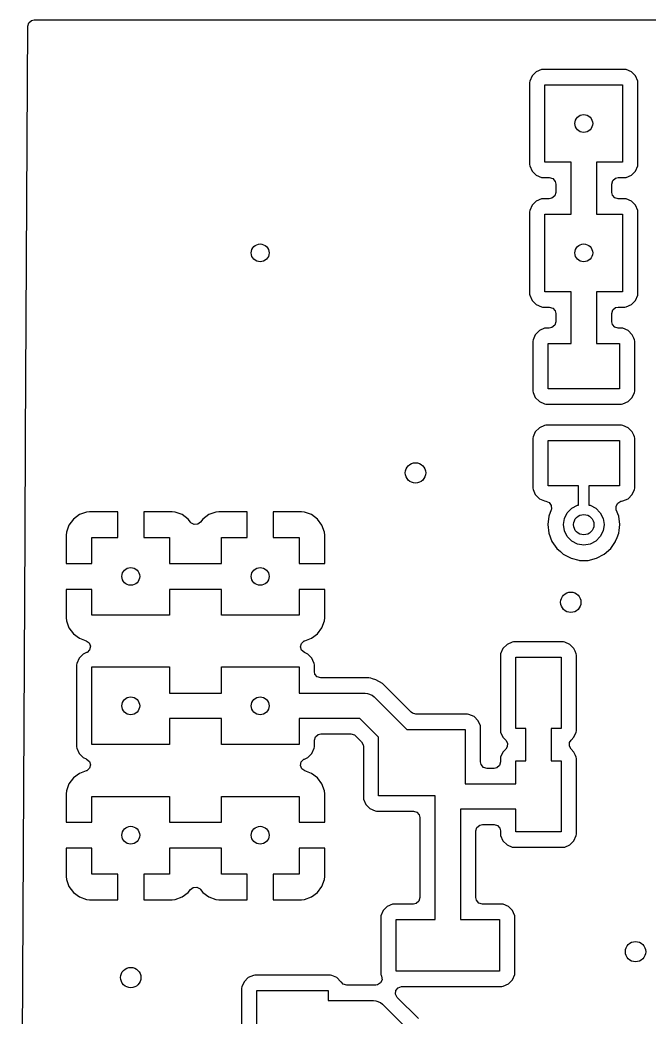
# Model space of a CAD drawing. Extents: x 4.84 to 7.21, y -4.81 to -3.25.
# Drawn here: x 4.84 to 5.327, y -4.019 to -3.248 of the extents above; entities that cross this region are included whole.
import ezdxf

# ---------------------------------------------------------------- set-up
doc = ezdxf.new("R2010")
doc.units = 0
doc.header["$MEASUREMENT"] = 0
doc.layers.add('BLACK', color=7, linetype='CONTINUOUS')

msp = doc.modelspace()

# ---------------------------------------------------------------- linework, layer by layer
at = {"layer": 'BLACK', "linetype": 'CONTINUOUS'}
for p, q in [((4.84643, -3.25297), (4.84723, -3.25029)), ((4.84723, -3.25029), (4.84935, -3.24847)), ((4.84935, -3.24847), (4.85139, -3.24803)), ((4.85139, -3.24803), (7.2037, -3.24803)), ((4.84621, -3.29629), (4.84643, -3.25297)), ((5.23926, -3.28813), (5.23614, -3.29126)), ((5.24331, -3.28634), (5.23926, -3.28813)), ((5.2443, -3.28623), (5.24331, -3.28634)), ((5.24331, -3.28634), (5.24331, -3.28634)), ((5.30783, -3.28623), (5.2443, -3.28623)), ((5.2443, -3.28623), (5.2443, -3.28623)), ((5.30882, -3.28634), (5.30783, -3.28623)), ((5.31287, -3.28813), (5.30882, -3.28634)), ((5.30882, -3.28634), (5.30882, -3.28634)), ((5.31599, -3.29126), (5.31287, -3.28813)), ((5.31287, -3.28813), (5.31287, -3.28813)), ((4.84483, -3.57129), (4.84621, -3.29629)), ((5.23435, -3.2953), (5.23423, -3.29629)), ((5.23423, -3.29629), (5.23423, -3.35982)), ((5.23614, -3.29126), (5.23435, -3.2953)), ((5.23614, -3.29126), (5.23614, -3.29126)), ((5.31778, -3.2953), (5.31599, -3.29126)), ((5.31599, -3.29126), (5.31599, -3.29126)), ((5.3179, -3.29629), (5.31778, -3.2953)), ((5.3179, -3.35982), (5.3179, -3.29629)), ((5.3179, -3.29629), (5.3179, -3.29629)), ((5.24606, -3.35806), (5.24606, -3.29806)), ((5.24606, -3.29806), (5.30606, -3.29806)), ((5.30606, -3.29806), (5.30606, -3.35806)), ((5.26622, -3.35806), (5.24606, -3.35806)), ((5.26622, -3.39806), (5.26622, -3.35806)), ((5.30606, -3.35806), (5.28591, -3.35806)), ((5.28591, -3.35806), (5.28591, -3.39806)), ((5.23423, -3.35982), (5.23423, -3.35982)), ((5.23423, -3.35982), (5.23435, -3.36081)), ((5.23435, -3.36081), (5.23435, -3.36081)), ((5.23435, -3.36081), (5.23614, -3.36486)), ((5.23614, -3.36486), (5.23926, -3.36799)), ((5.31287, -3.36799), (5.31599, -3.36486)), ((5.31599, -3.36486), (5.31778, -3.36081)), ((5.31778, -3.36081), (5.3179, -3.35982)), ((5.23926, -3.36799), (5.23926, -3.36799)), ((5.23926, -3.36799), (5.23926, -3.36799)), ((5.23926, -3.36799), (5.24331, -3.36977)), ((5.24331, -3.36977), (5.24331, -3.36977)), ((5.24331, -3.36977), (5.24349, -3.36979)), ((5.24349, -3.36979), (5.2443, -3.36989)), ((5.2443, -3.36989), (5.24943, -3.36989)), ((5.24943, -3.36989), (5.25211, -3.37068)), ((5.25211, -3.37068), (5.25394, -3.37279)), ((5.25394, -3.37279), (5.25439, -3.37485)), ((5.25439, -3.37485), (5.25439, -3.38127)), ((5.29774, -3.37485), (5.29853, -3.37217)), ((5.29774, -3.38127), (5.29774, -3.37485)), ((5.29853, -3.37217), (5.30064, -3.37034)), ((5.30064, -3.37034), (5.3027, -3.36989)), ((5.3027, -3.36989), (5.30783, -3.36989)), ((5.30783, -3.36989), (5.30882, -3.36977)), ((5.30783, -3.36989), (5.30783, -3.36989)), ((5.30882, -3.36977), (5.31287, -3.36799)), ((5.25439, -3.38127), (5.2536, -3.38395)), ((5.29819, -3.38333), (5.29774, -3.38127)), ((5.23926, -3.38813), (5.23614, -3.39126)), ((5.24331, -3.38634), (5.23926, -3.38813)), ((5.2443, -3.38623), (5.24331, -3.38634)), ((5.24331, -3.38634), (5.24331, -3.38634)), ((5.24943, -3.38623), (5.2443, -3.38623)), ((5.2443, -3.38623), (5.2443, -3.38623)), ((5.25149, -3.38578), (5.24943, -3.38623)), ((5.2536, -3.38395), (5.25149, -3.38578)), ((5.30002, -3.38544), (5.29819, -3.38333)), ((5.3027, -3.38623), (5.30002, -3.38544)), ((5.30783, -3.38623), (5.3027, -3.38623)), ((5.30882, -3.38634), (5.30783, -3.38623)), ((5.30783, -3.38623), (5.30783, -3.38623)), ((5.31287, -3.38813), (5.30882, -3.38634)), ((5.30882, -3.38634), (5.30882, -3.38634)), ((5.31599, -3.39126), (5.31287, -3.38813)), ((5.31287, -3.38813), (5.31287, -3.38813)), ((5.23435, -3.3953), (5.23423, -3.39629)), ((5.23423, -3.39629), (5.23423, -3.45982)), ((5.23614, -3.39126), (5.23435, -3.3953)), ((5.23614, -3.39126), (5.23614, -3.39126)), ((5.24606, -3.45806), (5.24606, -3.39806)), ((5.24606, -3.39806), (5.26622, -3.39806)), ((5.28591, -3.39806), (5.30606, -3.39806)), ((5.30606, -3.39806), (5.30606, -3.45806)), ((5.31778, -3.3953), (5.31599, -3.39126)), ((5.31599, -3.39126), (5.31599, -3.39126)), ((5.3179, -3.39629), (5.31778, -3.3953)), ((5.3179, -3.45982), (5.3179, -3.39629)), ((5.26622, -3.45806), (5.24606, -3.45806)), ((5.26622, -3.49806), (5.26622, -3.45806)), ((5.30606, -3.45806), (5.28591, -3.45806)), ((5.28591, -3.45806), (5.28591, -3.49806)), ((5.23423, -3.45982), (5.23423, -3.45982)), ((5.23423, -3.45982), (5.23435, -3.46081)), ((5.23435, -3.46081), (5.23435, -3.46081)), ((5.23435, -3.46081), (5.23614, -3.46486)), ((5.23614, -3.46486), (5.23926, -3.46799)), ((5.31287, -3.46799), (5.31599, -3.46486)), ((5.31599, -3.46486), (5.31778, -3.46081)), ((5.31778, -3.46081), (5.3179, -3.45982)), ((5.23926, -3.46799), (5.23926, -3.46799)), ((5.23926, -3.46799), (5.23926, -3.46799)), ((5.23926, -3.46799), (5.24331, -3.46977)), ((5.24331, -3.46977), (5.24331, -3.46977)), ((5.24331, -3.46977), (5.24349, -3.46979)), ((5.24349, -3.46979), (5.2443, -3.46989)), ((5.2443, -3.46989), (5.24943, -3.46989)), ((5.24943, -3.46989), (5.25211, -3.47068)), ((5.25211, -3.47068), (5.25394, -3.47279)), ((5.25394, -3.47279), (5.25439, -3.47485)), ((5.25439, -3.47485), (5.25439, -3.48127)), ((5.29774, -3.47485), (5.29853, -3.47217)), ((5.29774, -3.48127), (5.29774, -3.47485)), ((5.29853, -3.47217), (5.30064, -3.47034)), ((5.30064, -3.47034), (5.3027, -3.46989)), ((5.3027, -3.46989), (5.30783, -3.46989)), ((5.30783, -3.46989), (5.30882, -3.46977)), ((5.30783, -3.46989), (5.30783, -3.46989)), ((5.30882, -3.46977), (5.31287, -3.46799)), ((5.25439, -3.48127), (5.2536, -3.48395)), ((5.29819, -3.48333), (5.29774, -3.48127)), ((5.24176, -3.48813), (5.23864, -3.49126)), ((5.24581, -3.48634), (5.24176, -3.48813)), ((5.2468, -3.48623), (5.24581, -3.48634)), ((5.24581, -3.48634), (5.24581, -3.48634)), ((5.24943, -3.48623), (5.2468, -3.48623)), ((5.2468, -3.48623), (5.2468, -3.48623)), ((5.25149, -3.48578), (5.24943, -3.48623)), ((5.2536, -3.48395), (5.25149, -3.48578)), ((5.30002, -3.48544), (5.29819, -3.48333)), ((5.3027, -3.48623), (5.30002, -3.48544)), ((5.30533, -3.48623), (5.3027, -3.48623)), ((5.30632, -3.48634), (5.30533, -3.48623)), ((5.30533, -3.48623), (5.30533, -3.48623)), ((5.31037, -3.48813), (5.30632, -3.48634)), ((5.30632, -3.48634), (5.30632, -3.48634)), ((5.31349, -3.49126), (5.31037, -3.48813)), ((5.31037, -3.48813), (5.31037, -3.48813)), ((5.23685, -3.4953), (5.23673, -3.49629)), ((5.23673, -3.49629), (5.23673, -3.53482)), ((5.23864, -3.49126), (5.23685, -3.4953)), ((5.23864, -3.49126), (5.23864, -3.49126)), ((5.24856, -3.53306), (5.24856, -3.49806)), ((5.24856, -3.49806), (5.26622, -3.49806)), ((5.28591, -3.49806), (5.30356, -3.49806)), ((5.30356, -3.49806), (5.30356, -3.53306)), ((5.31466, -3.4939), (5.31349, -3.49126)), ((5.31528, -3.4953), (5.31466, -3.4939)), ((5.3154, -3.49629), (5.31528, -3.4953)), ((5.3154, -3.53483), (5.3154, -3.49629)), ((5.23673, -3.53482), (5.23673, -3.53483)), ((5.23673, -3.53483), (5.23685, -3.53581)), ((5.23685, -3.53581), (5.23685, -3.53581)), ((5.23685, -3.53581), (5.23864, -3.53986)), ((5.30356, -3.53306), (5.24856, -3.53306)), ((5.31349, -3.53986), (5.31528, -3.53581)), ((5.31528, -3.53581), (5.3154, -3.53483)), ((5.23864, -3.53986), (5.24176, -3.54299)), ((5.24176, -3.54299), (5.24176, -3.54299)), ((5.24176, -3.54299), (5.24176, -3.54299)), ((5.24176, -3.54299), (5.24581, -3.54477)), ((5.30632, -3.54477), (5.31037, -3.54299)), ((5.31037, -3.54299), (5.31349, -3.53986)), ((5.24581, -3.54477), (5.2468, -3.54489)), ((5.2468, -3.54489), (5.30533, -3.54489)), ((5.30533, -3.54489), (5.30632, -3.54477)), ((5.23864, -3.56626), (5.23685, -3.5703)), ((5.24176, -3.56313), (5.23864, -3.56626)), ((5.23864, -3.56626), (5.23864, -3.56626)), ((5.24581, -3.56134), (5.24176, -3.56313)), ((5.2468, -3.56123), (5.24581, -3.56134)), ((5.24581, -3.56134), (5.24581, -3.56134)), ((5.30533, -3.56123), (5.2468, -3.56123)), ((5.2468, -3.56123), (5.2468, -3.56123)), ((5.30632, -3.56134), (5.30533, -3.56123)), ((5.31037, -3.56313), (5.30632, -3.56134)), ((5.30632, -3.56134), (5.30632, -3.56134)), ((5.31349, -3.56626), (5.31037, -3.56313)), ((5.31037, -3.56313), (5.31037, -3.56313)), ((5.31466, -3.5689), (5.31349, -3.56626)), ((4.84446, -3.64615), (4.84483, -3.57129)), ((5.23685, -3.5703), (5.23673, -3.57129)), ((5.23673, -3.57129), (5.23673, -3.60982)), ((5.24856, -3.60806), (5.24856, -3.57306)), ((5.24856, -3.57306), (5.30356, -3.57306)), ((5.30356, -3.57306), (5.30356, -3.60806)), ((5.31528, -3.5703), (5.31466, -3.5689)), ((5.3154, -3.57129), (5.31528, -3.5703)), ((5.3154, -3.60982), (5.3154, -3.57129)), ((5.3154, -3.57129), (5.3154, -3.57129)), ((5.23673, -3.60982), (5.23673, -3.60982)), ((5.23673, -3.60982), (5.23685, -3.61081)), ((5.23685, -3.61081), (5.23685, -3.61081)), ((5.23685, -3.61081), (5.23864, -3.61486)), ((5.27213, -3.60806), (5.24856, -3.60806)), ((5.27213, -3.62293), (5.27213, -3.60806)), ((5.30356, -3.60806), (5.28, -3.60806)), ((5.28, -3.60806), (5.28, -3.62293)), ((5.31349, -3.61486), (5.31528, -3.61081)), ((5.31528, -3.61081), (5.3154, -3.60982)), ((5.23864, -3.61486), (5.24176, -3.61799)), ((5.24176, -3.61799), (5.24176, -3.61799)), ((5.24176, -3.61799), (5.24176, -3.61799)), ((5.24176, -3.61799), (5.24581, -3.61977)), ((5.24581, -3.61977), (5.24686, -3.6199)), ((5.24686, -3.6199), (5.24943, -3.62099)), ((5.24943, -3.62099), (5.251, -3.6233)), ((5.30099, -3.6238), (5.30232, -3.62133)), ((5.30232, -3.62133), (5.30477, -3.61998)), ((5.30477, -3.61998), (5.30527, -3.6199)), ((5.30527, -3.6199), (5.30533, -3.61989)), ((5.30533, -3.61989), (5.30632, -3.61977)), ((5.30533, -3.61989), (5.30533, -3.61989)), ((5.30632, -3.61977), (5.31037, -3.61799)), ((5.31037, -3.61799), (5.31349, -3.61486)), ((4.89177, -3.62831), (4.88638, -3.63032)), ((4.89415, -3.62806), (4.89177, -3.62831)), ((4.91606, -3.62806), (4.89415, -3.62806)), ((4.91606, -3.64806), (4.91606, -3.62806)), ((4.95798, -3.62806), (4.93606, -3.62806)), ((4.93606, -3.62806), (4.93606, -3.64806)), ((4.96036, -3.62831), (4.95798, -3.62806)), ((4.96575, -3.63032), (4.96036, -3.62831)), ((4.99177, -3.62831), (4.98638, -3.63032)), ((4.99415, -3.62806), (4.99177, -3.62831)), ((5.01606, -3.62806), (4.99415, -3.62806)), ((5.01606, -3.64806), (5.01606, -3.62806)), ((5.05798, -3.62806), (5.03606, -3.62806)), ((5.03606, -3.62806), (5.03606, -3.64806)), ((5.06036, -3.62831), (5.05798, -3.62806)), ((5.06575, -3.63032), (5.06036, -3.62831)), ((5.25092, -3.62658), (5.24909, -3.63141)), ((5.25108, -3.62609), (5.25092, -3.62658)), ((5.251, -3.6233), (5.25108, -3.62609)), ((5.26109, -3.63319), (5.26332, -3.6288)), ((5.26332, -3.6288), (5.26681, -3.62532)), ((5.26681, -3.62532), (5.2712, -3.62308)), ((5.2712, -3.62308), (5.27213, -3.62293)), ((5.28, -3.62293), (5.28093, -3.62308)), ((5.28093, -3.62308), (5.28532, -3.62532)), ((5.28532, -3.62532), (5.28881, -3.6288)), ((5.28881, -3.6288), (5.29104, -3.63319)), ((5.30121, -3.62658), (5.30099, -3.6238)), ((5.30304, -3.63141), (5.30121, -3.62658)), ((4.88178, -3.63377), (4.87833, -3.63837)), ((4.88638, -3.63032), (4.88178, -3.63377)), ((4.88638, -3.63032), (4.88638, -3.63032)), ((4.97035, -3.63377), (4.96575, -3.63032)), ((4.97209, -3.6361), (4.97035, -3.63377)), ((4.97256, -3.63663), (4.97209, -3.6361)), ((4.97501, -3.63797), (4.97256, -3.63663)), ((4.98004, -3.6361), (4.9778, -3.63777)), ((4.98178, -3.63377), (4.98004, -3.6361)), ((4.98638, -3.63032), (4.98178, -3.63377)), ((4.98638, -3.63032), (4.98638, -3.63032)), ((5.07035, -3.63377), (5.06575, -3.63032)), ((5.0738, -3.63837), (5.07035, -3.63377)), ((5.24909, -3.63141), (5.24828, -3.63806)), ((5.26032, -3.63806), (5.26109, -3.63319)), ((5.29104, -3.63319), (5.29181, -3.63806)), ((5.30385, -3.63806), (5.30304, -3.63141)), ((4.87632, -3.64376), (4.87606, -3.64615)), ((4.87833, -3.63837), (4.87632, -3.64376)), ((4.87833, -3.63837), (4.87833, -3.63837)), ((4.9778, -3.63777), (4.97501, -3.63797)), ((5.07581, -3.64376), (5.0738, -3.63837)), ((5.0738, -3.63837), (5.0738, -3.63837)), ((5.07606, -3.64615), (5.07581, -3.64376)), ((5.24828, -3.63806), (5.24828, -3.63806)), ((5.24828, -3.63806), (5.24909, -3.64471)), ((5.26109, -3.64293), (5.26032, -3.63806)), ((5.26332, -3.64732), (5.26109, -3.64293)), ((5.29104, -3.64293), (5.28881, -3.64732)), ((5.29181, -3.63806), (5.29104, -3.64293)), ((5.30304, -3.64471), (5.30331, -3.64249)), ((5.30331, -3.64249), (5.30385, -3.63806)), ((5.30385, -3.63806), (5.30385, -3.63806)), ((4.84044, -4.44629), (4.84446, -3.64615)), ((4.87606, -3.64615), (4.87606, -3.66806)), ((4.89606, -3.66806), (4.89606, -3.64806)), ((4.89606, -3.64806), (4.91606, -3.64806)), ((4.93606, -3.64806), (4.95606, -3.64806)), ((4.95606, -3.64806), (4.95606, -3.66806)), ((4.99606, -3.66806), (4.99606, -3.64806)), ((4.99606, -3.64806), (5.01606, -3.64806)), ((5.03606, -3.64806), (5.05606, -3.64806)), ((5.05606, -3.64806), (5.05606, -3.66806)), ((5.07606, -3.66806), (5.07606, -3.64615)), ((5.07606, -3.64615), (5.07606, -3.64615)), ((5.24909, -3.64471), (5.25147, -3.65097)), ((5.25147, -3.65097), (5.25147, -3.65097)), ((5.25147, -3.65097), (5.25527, -3.65648)), ((5.26681, -3.6508), (5.26332, -3.64732)), ((5.2712, -3.65304), (5.26681, -3.6508)), ((5.28532, -3.6508), (5.28093, -3.65304)), ((5.28881, -3.64732), (5.28532, -3.6508)), ((5.29686, -3.65648), (5.30066, -3.65097)), ((5.30066, -3.65097), (5.30068, -3.65092)), ((5.30068, -3.65092), (5.30177, -3.64806)), ((5.30177, -3.64806), (5.30304, -3.64471)), ((5.25527, -3.65648), (5.25527, -3.65648)), ((5.25527, -3.65648), (5.25799, -3.65889)), ((5.25799, -3.65889), (5.26028, -3.66092)), ((5.27606, -3.65381), (5.2712, -3.65304)), ((5.28093, -3.65304), (5.27606, -3.65381)), ((5.29185, -3.66092), (5.29686, -3.65648)), ((5.26028, -3.66092), (5.26621, -3.66403)), ((5.26621, -3.66403), (5.26621, -3.66403)), ((5.26621, -3.66403), (5.26621, -3.66403)), ((5.26621, -3.66403), (5.27238, -3.66556)), ((5.27238, -3.66556), (5.27272, -3.66564)), ((5.27272, -3.66564), (5.27272, -3.66564)), ((5.27272, -3.66564), (5.27941, -3.66564)), ((5.27941, -3.66564), (5.28592, -3.66403)), ((5.27941, -3.66564), (5.27941, -3.66564)), ((5.28592, -3.66403), (5.29185, -3.66092)), ((4.87606, -3.66806), (4.89606, -3.66806)), ((4.95606, -3.66806), (4.99606, -3.66806)), ((5.05606, -3.66806), (5.07606, -3.66806)), ((4.89606, -3.68806), (4.87606, -3.68806)), ((4.87606, -3.68806), (4.87606, -3.70997)), ((4.89606, -3.70806), (4.89606, -3.68806)), ((4.99606, -3.68806), (4.95606, -3.68806)), ((4.95606, -3.68806), (4.95606, -3.70806)), ((4.99606, -3.70806), (4.99606, -3.68806)), ((5.07606, -3.68806), (5.05606, -3.68806)), ((5.05606, -3.68806), (5.05606, -3.70806)), ((5.07606, -3.70997), (5.07606, -3.68806)), ((4.87606, -3.70997), (4.87632, -3.71235)), ((4.87632, -3.71235), (4.87833, -3.71774)), ((4.95606, -3.70806), (4.89606, -3.70806)), ((5.05606, -3.70806), (4.99606, -3.70806)), ((5.0738, -3.71774), (5.07581, -3.71235)), ((5.07581, -3.71235), (5.07606, -3.70997)), ((5.07606, -3.70997), (5.07606, -3.70997)), ((4.87833, -3.71774), (4.87833, -3.71774)), ((4.87833, -3.71774), (4.88178, -3.72235)), ((5.07035, -3.72235), (5.0738, -3.71774)), ((5.0738, -3.71774), (5.0738, -3.71774)), ((4.88178, -3.72235), (4.88638, -3.72579)), ((4.88638, -3.72579), (4.89167, -3.72776)), ((4.89167, -3.72776), (4.8939, -3.72944)), ((5.05799, -3.72978), (5.06008, -3.72793)), ((5.06008, -3.72793), (5.06046, -3.72776)), ((5.06046, -3.72776), (5.06575, -3.72579)), ((5.06575, -3.72579), (5.07035, -3.72235)), ((5.22081, -3.72884), (5.21676, -3.73063)), ((5.2218, -3.72873), (5.22081, -3.72884)), ((5.22081, -3.72884), (5.22081, -3.72884)), ((5.26033, -3.72873), (5.2218, -3.72873)), ((5.2218, -3.72873), (5.2218, -3.72873)), ((5.26132, -3.72884), (5.26033, -3.72873)), ((5.26537, -3.73063), (5.26132, -3.72884)), ((5.26132, -3.72884), (5.26132, -3.72884)), ((4.89194, -3.73695), (4.88926, -3.73813)), ((4.89231, -3.73677), (4.89194, -3.73695)), ((4.89429, -3.73479), (4.89231, -3.73677)), ((4.8939, -3.72944), (4.89488, -3.73206)), ((4.89488, -3.73206), (4.89429, -3.73479)), ((5.05724, -3.73247), (5.05799, -3.72978)), ((5.05806, -3.73515), (5.05724, -3.73247)), ((5.06019, -3.73695), (5.05806, -3.73515)), ((5.06287, -3.73813), (5.06019, -3.73695)), ((5.21364, -3.73376), (5.21185, -3.7378)), ((5.21676, -3.73063), (5.21364, -3.73376)), ((5.21364, -3.73376), (5.21364, -3.73376)), ((5.26849, -3.73376), (5.26537, -3.73063)), ((5.26537, -3.73063), (5.26537, -3.73063)), ((5.26941, -3.73582), (5.26849, -3.73376)), ((5.27028, -3.7378), (5.26941, -3.73582)), ((4.88614, -3.74126), (4.88435, -3.7453)), ((4.88926, -3.73813), (4.88614, -3.74126)), ((4.88614, -3.74126), (4.88614, -3.74126)), ((5.06599, -3.74126), (5.06287, -3.73813)), ((5.06673, -3.74293), (5.06599, -3.74126)), ((5.06778, -3.7453), (5.06673, -3.74293)), ((5.21185, -3.7378), (5.21173, -3.73879)), ((5.21173, -3.73879), (5.21173, -3.79732)), ((5.22356, -3.79556), (5.22356, -3.74056)), ((5.22356, -3.74056), (5.25856, -3.74056)), ((5.25856, -3.74056), (5.25856, -3.79556)), ((5.2704, -3.73879), (5.27028, -3.7378)), ((5.2704, -3.79732), (5.2704, -3.73879)), ((4.88435, -3.7453), (4.88423, -3.74629)), ((4.88423, -3.74629), (4.88423, -3.80982)), ((4.89606, -3.80806), (4.89606, -3.74806)), ((4.89606, -3.74806), (4.95606, -3.74806)), ((4.95606, -3.74806), (4.95606, -3.76822)), ((4.99606, -3.76822), (4.99606, -3.74806)), ((4.99606, -3.74806), (5.05606, -3.74806)), ((5.05606, -3.74806), (5.05606, -3.76822)), ((5.0679, -3.74629), (5.06778, -3.7453)), ((5.0679, -3.75142), (5.0679, -3.74629)), ((5.0679, -3.74629), (5.0679, -3.74629)), ((5.06834, -3.75349), (5.0679, -3.75142)), ((5.07017, -3.7556), (5.06834, -3.75349)), ((5.07286, -3.75639), (5.07017, -3.7556)), ((5.11002, -3.75639), (5.07286, -3.75639)), ((5.11146, -3.75677), (5.11002, -3.75639)), ((5.11002, -3.75639), (5.11002, -3.75639)), ((5.11294, -3.75717), (5.11146, -3.75677)), ((5.11553, -3.75786), (5.11294, -3.75717)), ((5.11294, -3.75717), (5.11294, -3.75717)), ((5.12047, -3.76072), (5.11553, -3.75786)), ((5.14284, -3.78308), (5.12047, -3.76072)), ((5.12047, -3.76072), (5.12047, -3.76072)), ((5.12047, -3.76072), (5.12047, -3.76072)), ((4.95606, -3.76822), (4.99606, -3.76822)), ((5.05606, -3.76822), (5.10717, -3.76822)), ((5.10717, -3.76822), (5.10909, -3.76841)), ((5.10909, -3.76841), (5.11264, -3.76987)), ((5.11264, -3.76987), (5.11264, -3.76988)), ((5.11264, -3.76988), (5.11413, -3.7711)), ((5.11413, -3.7711), (5.13939, -3.79637)), ((5.14367, -3.78375), (5.14284, -3.78308)), ((4.99606, -3.7879), (4.95606, -3.7879)), ((4.95606, -3.7879), (4.95606, -3.80806)), ((4.99606, -3.80806), (4.99606, -3.7879)), ((5.10309, -3.7879), (5.05606, -3.7879)), ((5.05606, -3.7879), (5.05606, -3.80806)), ((5.1176, -3.80241), (5.10309, -3.7879)), ((5.14635, -3.78453), (5.14367, -3.78375)), ((5.1863, -3.78453), (5.14635, -3.78453)), ((5.18728, -3.78465), (5.1863, -3.78453)), ((5.1863, -3.78453), (5.1863, -3.78453)), ((5.19133, -3.78644), (5.18728, -3.78465)), ((5.18728, -3.78465), (5.18728, -3.78465)), ((5.19446, -3.78956), (5.19133, -3.78644)), ((5.19133, -3.78644), (5.19133, -3.78644)), ((5.19625, -3.79361), (5.19446, -3.78956)), ((5.19446, -3.78956), (5.19446, -3.78956)), ((5.13939, -3.79637), (5.18453, -3.79637)), ((5.18453, -3.79637), (5.18453, -3.83822)), ((5.19636, -3.7946), (5.19625, -3.79361)), ((5.19636, -3.82142), (5.19636, -3.7946)), ((5.19636, -3.7946), (5.19636, -3.7946)), ((5.21173, -3.79732), (5.21173, -3.79732)), ((5.21173, -3.79732), (5.21185, -3.79831)), ((5.21185, -3.79831), (5.21185, -3.79831)), ((5.21185, -3.79831), (5.21364, -3.80236)), ((5.23122, -3.79556), (5.22356, -3.79556)), ((5.23122, -3.82056), (5.23122, -3.79556)), ((5.25856, -3.79556), (5.25091, -3.79556)), ((5.25091, -3.79556), (5.25091, -3.82056)), ((5.26849, -3.80236), (5.27028, -3.79831)), ((5.27028, -3.79831), (5.2704, -3.79732)), ((5.0679, -3.80469), (5.06868, -3.80201)), ((5.0679, -3.80983), (5.0679, -3.80469)), ((5.06868, -3.80201), (5.0708, -3.80018)), ((5.0708, -3.80018), (5.07286, -3.79973)), ((5.07286, -3.79973), (5.09614, -3.79973)), ((5.09614, -3.79973), (5.09882, -3.80052)), ((5.09882, -3.80052), (5.09964, -3.80118)), ((5.09964, -3.80118), (5.10432, -3.80586)), ((5.10432, -3.80586), (5.10566, -3.80831)), ((5.1176, -3.84755), (5.1176, -3.80241)), ((5.21364, -3.80236), (5.21583, -3.80455)), ((5.21583, -3.80455), (5.21717, -3.807)), ((5.26496, -3.80911), (5.26516, -3.80633)), ((5.26516, -3.80633), (5.2663, -3.80455)), ((5.2663, -3.80455), (5.26849, -3.80236)), ((5.26849, -3.80236), (5.26849, -3.80236)), ((4.88423, -3.80982), (4.88423, -3.80983)), ((4.88423, -3.80983), (4.88435, -3.81081)), ((4.88435, -3.81081), (4.88435, -3.81081)), ((4.88435, -3.81081), (4.88614, -3.81486)), ((4.95606, -3.80806), (4.89606, -3.80806)), ((5.05606, -3.80806), (4.99606, -3.80806)), ((5.06599, -3.81486), (5.06778, -3.81081)), ((5.06778, -3.81081), (5.0679, -3.80983)), ((5.10566, -3.80831), (5.10577, -3.80937)), ((5.10577, -3.80937), (5.10577, -3.84931)), ((5.21364, -3.81376), (5.21185, -3.8178)), ((5.21583, -3.81157), (5.21364, -3.81376)), ((5.21364, -3.81376), (5.21364, -3.81376)), ((5.21697, -3.80979), (5.21583, -3.81157)), ((5.21717, -3.807), (5.21697, -3.80979)), ((5.2663, -3.81157), (5.26496, -3.80911)), ((5.26849, -3.81376), (5.2663, -3.81157)), ((5.26965, -3.81636), (5.26849, -3.81376)), ((4.88614, -3.81486), (4.88926, -3.81799)), ((4.88926, -3.81799), (4.88926, -3.81799)), ((4.88926, -3.81799), (4.88926, -3.81799)), ((4.88926, -3.81799), (4.89149, -3.81897)), ((4.89149, -3.81897), (4.89194, -3.81917)), ((4.89194, -3.81917), (4.89407, -3.82097)), ((4.89407, -3.82097), (4.89489, -3.82364)), ((5.05725, -3.82406), (5.05784, -3.82133)), ((5.05784, -3.82133), (5.05982, -3.81935)), ((5.05982, -3.81935), (5.06019, -3.81917)), ((5.06019, -3.81917), (5.06287, -3.81799)), ((5.06287, -3.81799), (5.06599, -3.81486)), ((5.06287, -3.81799), (5.06287, -3.81799)), ((5.06287, -3.81799), (5.06287, -3.81799)), ((5.19681, -3.82349), (5.19636, -3.82142)), ((5.21173, -3.82142), (5.21095, -3.82411)), ((5.21185, -3.8178), (5.21173, -3.81879)), ((5.21173, -3.81879), (5.21173, -3.82142)), ((5.22356, -3.83822), (5.22356, -3.82056)), ((5.22356, -3.82056), (5.23122, -3.82056)), ((5.25091, -3.82056), (5.25856, -3.82056)), ((5.25856, -3.82056), (5.25856, -3.87556)), ((5.27028, -3.8178), (5.26965, -3.81636)), ((5.2704, -3.81879), (5.27028, -3.8178)), ((5.2704, -3.87732), (5.2704, -3.81879)), ((4.89167, -3.82835), (4.88638, -3.83032)), ((4.89205, -3.82819), (4.89167, -3.82835)), ((4.89414, -3.82633), (4.89205, -3.82819)), ((4.89489, -3.82364), (4.89414, -3.82633)), ((5.05823, -3.82668), (5.05725, -3.82406)), ((5.06046, -3.82835), (5.05823, -3.82668)), ((5.06575, -3.83032), (5.06046, -3.82835)), ((5.19864, -3.8256), (5.19681, -3.82349)), ((5.20132, -3.82639), (5.19864, -3.8256)), ((5.20677, -3.82639), (5.20132, -3.82639)), ((5.20883, -3.82594), (5.20677, -3.82639)), ((5.21095, -3.82411), (5.20883, -3.82594)), ((4.88178, -3.83377), (4.87833, -3.83837)), ((4.88638, -3.83032), (4.88178, -3.83377)), ((5.07035, -3.83377), (5.06575, -3.83032)), ((5.0738, -3.83837), (5.07035, -3.83377)), ((4.87632, -3.84376), (4.87606, -3.84615)), ((4.87833, -3.83837), (4.87632, -3.84376)), ((4.87833, -3.83837), (4.87833, -3.83837)), ((5.07581, -3.84376), (5.0738, -3.83837)), ((5.0738, -3.83837), (5.0738, -3.83837)), ((5.07606, -3.84615), (5.07581, -3.84376)), ((5.18453, -3.83822), (5.22356, -3.83822)), ((4.87606, -3.84615), (4.87606, -3.86806)), ((4.89606, -3.86806), (4.89606, -3.84806)), ((4.89606, -3.84806), (4.95606, -3.84806)), ((4.95606, -3.84806), (4.95606, -3.86806)), ((4.99606, -3.86806), (4.99606, -3.84806)), ((4.99606, -3.84806), (5.05606, -3.84806)), ((5.05606, -3.84806), (5.05606, -3.86806)), ((5.07606, -3.86806), (5.07606, -3.84615)), ((5.07606, -3.84615), (5.07606, -3.84615)), ((5.10577, -3.84931), (5.10577, -3.84931)), ((5.10577, -3.84931), (5.10588, -3.8503)), ((5.10588, -3.8503), (5.10588, -3.8503)), ((5.10588, -3.8503), (5.10767, -3.85435)), ((5.16122, -3.84755), (5.1176, -3.84755)), ((5.16122, -3.94306), (5.16122, -3.84755)), ((5.10767, -3.85435), (5.1108, -3.85748)), ((5.1108, -3.85748), (5.1108, -3.85748)), ((5.1108, -3.85748), (5.1108, -3.85748)), ((5.1108, -3.85748), (5.11484, -3.85926)), ((5.11484, -3.85926), (5.11583, -3.85938)), ((5.11583, -3.85938), (5.14443, -3.85938)), ((5.14443, -3.85938), (5.14711, -3.86016)), ((5.14711, -3.86016), (5.14894, -3.86228)), ((5.22356, -3.8579), (5.18091, -3.8579)), ((5.18091, -3.8579), (5.18091, -3.94306)), ((5.22356, -3.87556), (5.22356, -3.8579)), ((4.87606, -3.86806), (4.89606, -3.86806)), ((4.95606, -3.86806), (4.99606, -3.86806)), ((5.05606, -3.86806), (5.07606, -3.86806)), ((5.14894, -3.86228), (5.14939, -3.86434)), ((5.14939, -3.86434), (5.14939, -3.92627)), ((5.19274, -3.87469), (5.19353, -3.87201)), ((5.19274, -3.92627), (5.19274, -3.87469)), ((5.19353, -3.87201), (5.19564, -3.87018)), ((5.19564, -3.87018), (5.1977, -3.86973)), ((5.1977, -3.86973), (5.20677, -3.86973)), ((5.20677, -3.86973), (5.20946, -3.87052)), ((5.20946, -3.87052), (5.21129, -3.87263)), ((5.21129, -3.87263), (5.21173, -3.87469)), ((5.21173, -3.87469), (5.21173, -3.87732)), ((5.25856, -3.87556), (5.22356, -3.87556)), ((5.21173, -3.87732), (5.21185, -3.87831)), ((5.21185, -3.87831), (5.21185, -3.87831)), ((5.21185, -3.87831), (5.21364, -3.88236)), ((5.21364, -3.88236), (5.21676, -3.88549)), ((5.26537, -3.88549), (5.26849, -3.88236)), ((5.26849, -3.88236), (5.27028, -3.87831)), ((5.27028, -3.87831), (5.2704, -3.87732)), ((4.87606, -3.88806), (4.87606, -3.90997)), ((4.89606, -3.88806), (4.87606, -3.88806)), ((4.89606, -3.90806), (4.89606, -3.88806)), ((4.95606, -3.88806), (4.95606, -3.90806)), ((4.99606, -3.88806), (4.95606, -3.88806)), ((4.99606, -3.90806), (4.99606, -3.88806)), ((5.07606, -3.88806), (5.05606, -3.88806)), ((5.05606, -3.88806), (5.05606, -3.90806)), ((5.07606, -3.90997), (5.07606, -3.88806)), ((5.21676, -3.88549), (5.21676, -3.88549)), ((5.21676, -3.88549), (5.21676, -3.88549)), ((5.21676, -3.88549), (5.22081, -3.88727)), ((5.22081, -3.88727), (5.2218, -3.88739)), ((5.2218, -3.88739), (5.26033, -3.88739)), ((5.26033, -3.88739), (5.26132, -3.88727)), ((5.26132, -3.88727), (5.26537, -3.88549)), ((4.87606, -3.90997), (4.87632, -3.91235)), ((4.87632, -3.91235), (4.87833, -3.91774)), ((4.91606, -3.90806), (4.89606, -3.90806)), ((4.91606, -3.92806), (4.91606, -3.90806)), ((4.95606, -3.90806), (4.93606, -3.90806)), ((4.93606, -3.90806), (4.93606, -3.92806)), ((5.01606, -3.90806), (4.99606, -3.90806)), ((5.01606, -3.92806), (5.01606, -3.90806)), ((5.05606, -3.90806), (5.03606, -3.90806)), ((5.03606, -3.90806), (5.03606, -3.92806)), ((5.0738, -3.91774), (5.07581, -3.91235)), ((5.07581, -3.91235), (5.07606, -3.90997)), ((5.07606, -3.90997), (5.07606, -3.90997)), ((4.87833, -3.91774), (4.87833, -3.91774)), ((4.87833, -3.91774), (4.88178, -3.92235)), ((4.97035, -3.92235), (4.97209, -3.92002)), ((4.97209, -3.92002), (4.97433, -3.91835)), ((4.97433, -3.91835), (4.97712, -3.91815)), ((4.97712, -3.91815), (4.97957, -3.91949)), ((4.97957, -3.91949), (4.98004, -3.92002)), ((4.98004, -3.92002), (4.98178, -3.92235)), ((5.07035, -3.92235), (5.0738, -3.91774)), ((5.0738, -3.91774), (5.0738, -3.91774)), ((4.88178, -3.92235), (4.88638, -3.92579)), ((4.88638, -3.92579), (4.89177, -3.9278)), ((4.89177, -3.9278), (4.89415, -3.92806)), ((4.89415, -3.92806), (4.89415, -3.92806)), ((4.89415, -3.92806), (4.91606, -3.92806)), ((4.93606, -3.92806), (4.95798, -3.92806)), ((4.95798, -3.92806), (4.96036, -3.9278)), ((4.95798, -3.92806), (4.95798, -3.92806)), ((4.96036, -3.9278), (4.96575, -3.92579)), ((4.96575, -3.92579), (4.97035, -3.92235)), ((4.96575, -3.92579), (4.96575, -3.92579)), ((4.98178, -3.92235), (4.98638, -3.92579)), ((4.98638, -3.92579), (4.99177, -3.9278)), ((4.99177, -3.9278), (4.99415, -3.92806)), ((4.99415, -3.92806), (4.99415, -3.92806)), ((4.99415, -3.92806), (5.01606, -3.92806)), ((5.03606, -3.92806), (5.05798, -3.92806)), ((5.05798, -3.92806), (5.06036, -3.9278)), ((5.05798, -3.92806), (5.05798, -3.92806)), ((5.06036, -3.9278), (5.06575, -3.92579)), ((5.06575, -3.92579), (5.07035, -3.92235)), ((5.06575, -3.92579), (5.06575, -3.92579)), ((5.1486, -3.92895), (5.14649, -3.93078)), ((5.14939, -3.92627), (5.1486, -3.92895)), ((5.19319, -3.92833), (5.19274, -3.92627)), ((5.19502, -3.93044), (5.19319, -3.92833)), ((5.12114, -3.93626), (5.11935, -3.9403)), ((5.12426, -3.93313), (5.12114, -3.93626)), ((5.12114, -3.93626), (5.12114, -3.93626)), ((5.12831, -3.93134), (5.12426, -3.93313)), ((5.1293, -3.93123), (5.12831, -3.93134)), ((5.12831, -3.93134), (5.12831, -3.93134)), ((5.14443, -3.93123), (5.1293, -3.93123)), ((5.1293, -3.93123), (5.1293, -3.93123)), ((5.14649, -3.93078), (5.14443, -3.93123)), ((5.1977, -3.93123), (5.19502, -3.93044)), ((5.21283, -3.93123), (5.1977, -3.93123)), ((5.21382, -3.93134), (5.21283, -3.93123)), ((5.21283, -3.93123), (5.21283, -3.93123)), ((5.21787, -3.93313), (5.21382, -3.93134)), ((5.21382, -3.93134), (5.21382, -3.93134)), ((5.22099, -3.93626), (5.21787, -3.93313)), ((5.21787, -3.93313), (5.21787, -3.93313)), ((5.22175, -3.93798), (5.22099, -3.93626)), ((5.11935, -3.9403), (5.11923, -3.94129)), ((5.11923, -3.94129), (5.11923, -3.98482)), ((5.13106, -3.98306), (5.13106, -3.94306)), ((5.13106, -3.94306), (5.16122, -3.94306)), ((5.18091, -3.94306), (5.21106, -3.94306)), ((5.21106, -3.94306), (5.21106, -3.98306)), ((5.22278, -3.9403), (5.22175, -3.93798)), ((5.2229, -3.94129), (5.22278, -3.9403)), ((5.2229, -3.98482), (5.2229, -3.94129)), ((5.21106, -3.98306), (5.13106, -3.98306)), ((5.01364, -3.99126), (5.01185, -3.9953)), ((5.01676, -3.98813), (5.01364, -3.99126)), ((5.01364, -3.99126), (5.01364, -3.99126)), ((5.02081, -3.98634), (5.01676, -3.98813)), ((5.0218, -3.98623), (5.02081, -3.98634)), ((5.02081, -3.98634), (5.02081, -3.98634)), ((5.08033, -3.98623), (5.0218, -3.98623)), ((5.0218, -3.98623), (5.0218, -3.98623)), ((5.08132, -3.98634), (5.08033, -3.98623)), ((5.08537, -3.98813), (5.08132, -3.98634)), ((5.08132, -3.98634), (5.08132, -3.98634)), ((5.08849, -3.99126), (5.08537, -3.98813)), ((5.08537, -3.98813), (5.08537, -3.98813)), ((5.08875, -3.99164), (5.08849, -3.99126)), ((5.1202, -3.98969), (5.11901, -3.99222)), ((5.11923, -3.98482), (5.11923, -3.98482)), ((5.11923, -3.98482), (5.11935, -3.98581)), ((5.11935, -3.98581), (5.11935, -3.98581)), ((5.11935, -3.98581), (5.11956, -3.9863)), ((5.11956, -3.9863), (5.11984, -3.98692)), ((5.11984, -3.98692), (5.1202, -3.98969)), ((5.21787, -3.99299), (5.22099, -3.98986)), ((5.22099, -3.98986), (5.22278, -3.98581)), ((5.22278, -3.98581), (5.2229, -3.98482)), ((5.01185, -3.9953), (5.01173, -3.99629)), ((5.01173, -3.99629), (5.01173, -4.03482)), ((5.02356, -4.03306), (5.02356, -3.99806)), ((5.02356, -3.99806), (5.07856, -3.99806)), ((5.07856, -3.99806), (5.07856, -4.00572)), ((5.08887, -3.99156), (5.08875, -3.99164)), ((5.09021, -3.9931), (5.08887, -3.99156)), ((5.09289, -3.99389), (5.09021, -3.9931)), ((5.1153, -3.99389), (5.09289, -3.99389)), ((5.11664, -3.9937), (5.1153, -3.99389)), ((5.11901, -3.99222), (5.11664, -3.9937)), ((5.13067, -4.0009), (5.13087, -3.99812)), ((5.13087, -3.99812), (5.13255, -3.99588)), ((5.13255, -3.99588), (5.13517, -3.9949)), ((5.13517, -3.9949), (5.13552, -3.99489)), ((5.13552, -3.99489), (5.21283, -3.99489)), ((5.21283, -3.99489), (5.21382, -3.99477)), ((5.21382, -3.99477), (5.21787, -3.99299)), ((5.07856, -4.00572), (5.11356, -4.00572)), ((5.11356, -4.00572), (5.11549, -4.00591)), ((5.11549, -4.00591), (5.11903, -4.00737)), ((5.13201, -4.00336), (5.13067, -4.0009)), ((5.14843, -4.01978), (5.13201, -4.00336)), ((5.11903, -4.00737), (5.11903, -4.00738)), ((5.11903, -4.00738), (5.12052, -4.0086)), ((5.12052, -4.0086), (5.14498, -4.03306))]:
    msp.add_line(p, q, dxfattribs=at)
at = {"layer": 'BLACK'}
for centre, radius in [((5.27606, -3.32806), 0.00689), ((5.02606, -3.42806), 0.00689), ((5.27606, -3.42806), 0.00689), ((5.14606, -3.59806), 0.00787), ((5.27606, -3.63806), 0.00787), ((4.92606, -3.67806), 0.00689), ((5.02606, -3.67806), 0.00689), ((5.26606, -3.69806), 0.00787), ((4.92606, -3.77806), 0.00689), ((5.02606, -3.77806), 0.00689), ((4.92606, -3.87806), 0.00689), ((5.02606, -3.87806), 0.00689), ((5.31606, -3.96806), 0.00787), ((4.92606, -3.98806), 0.00787)]:
    msp.add_circle(centre, radius, dxfattribs=at)

doc.saveas('drawing.dxf')
